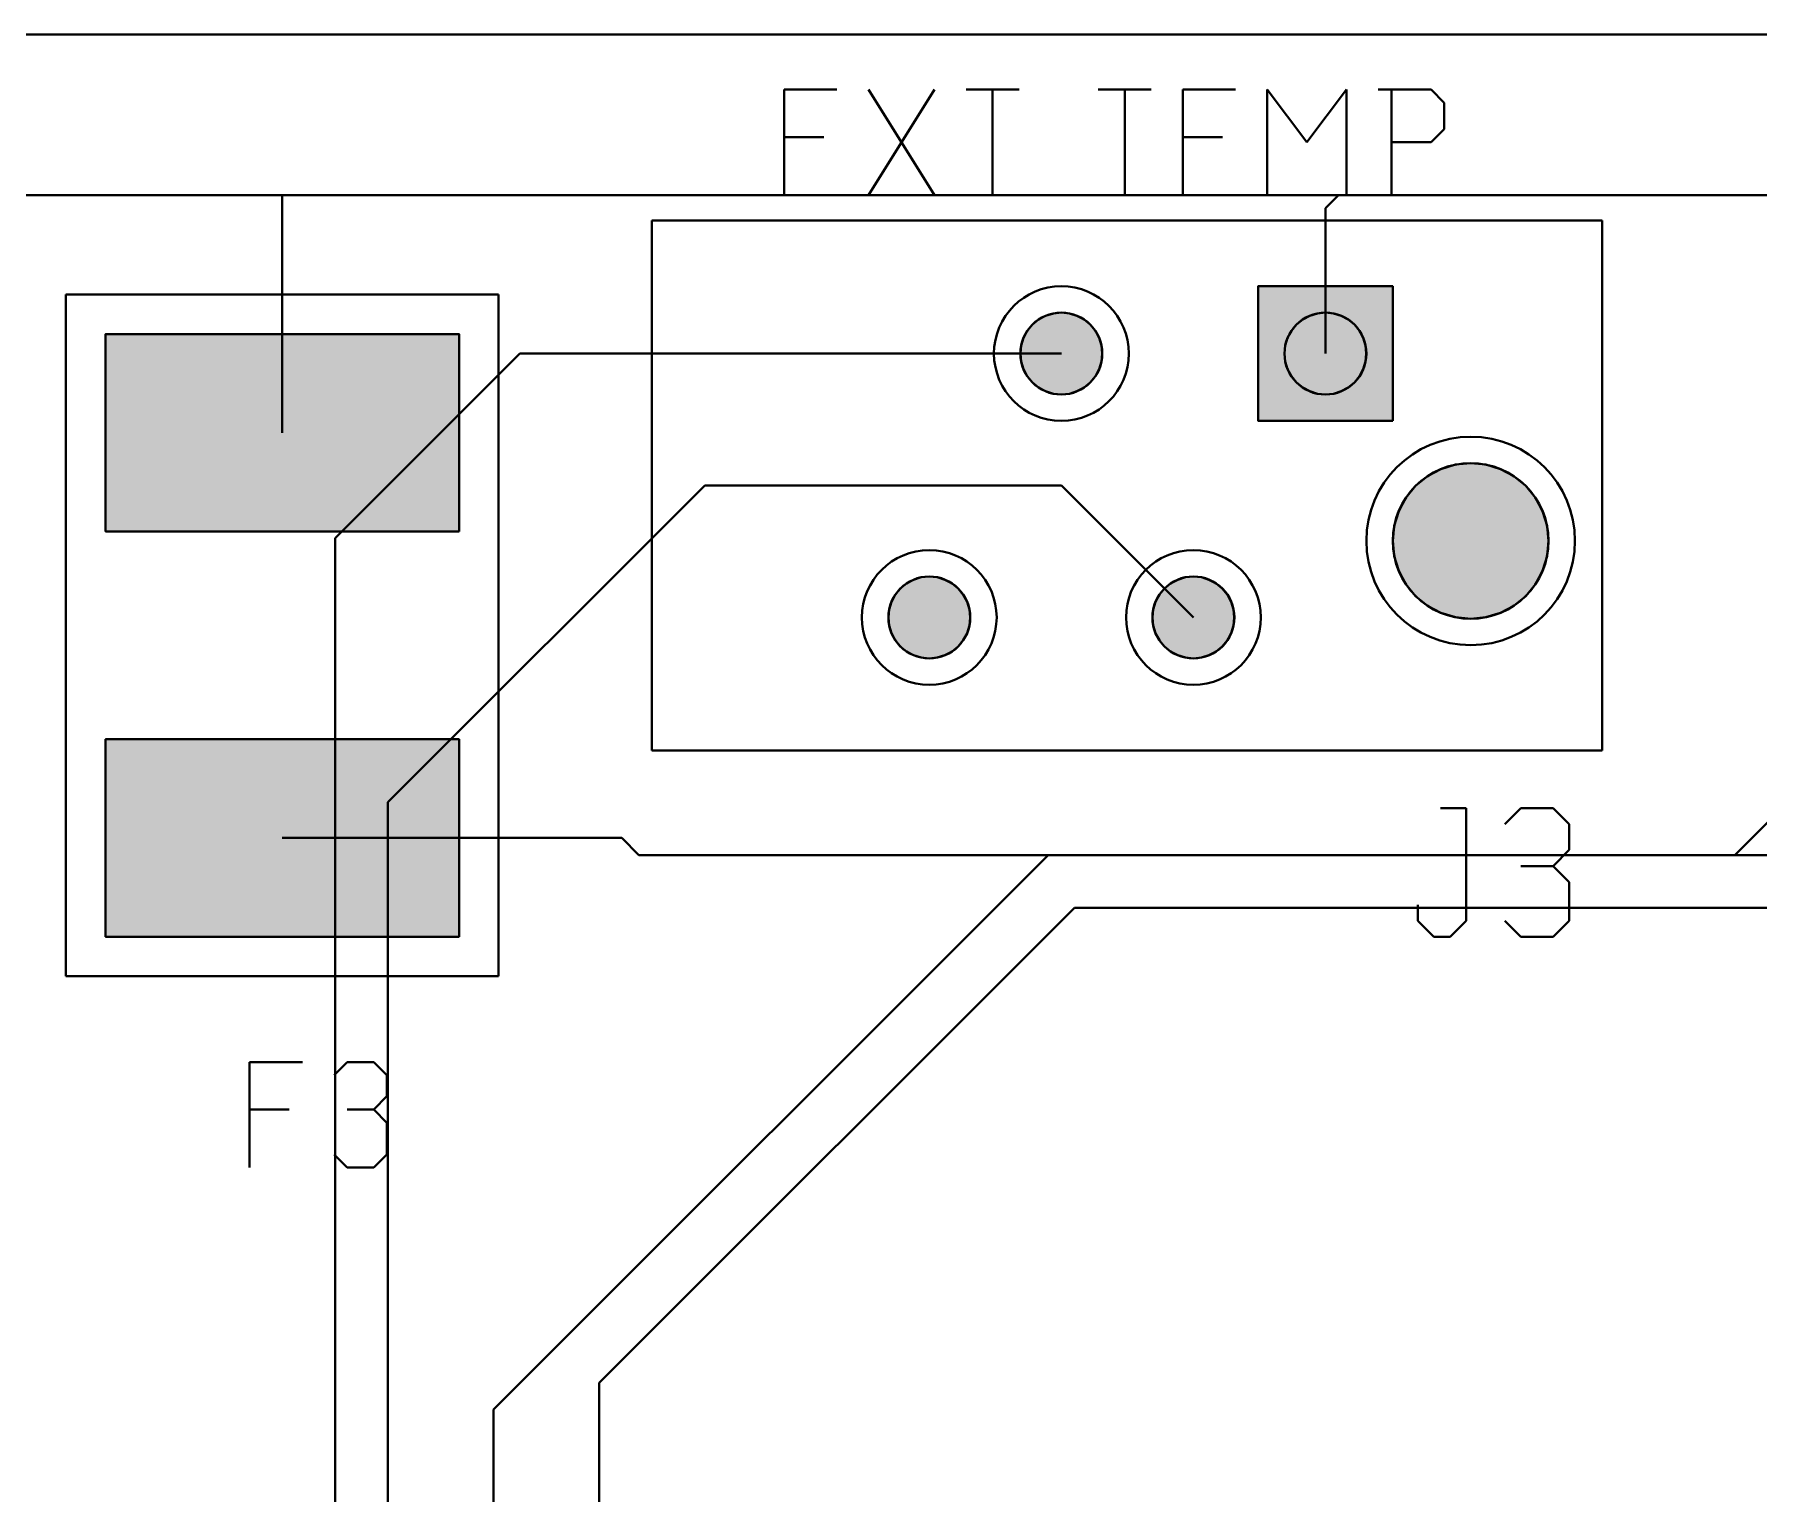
# Model space of a CAD drawing. Header units: millimetres. Extents: x 2 to 157, y 2 to 78.
# Drawn here: x 95.2 to 111.79, y 64.07 to 78.11 of the extents above; entities that cross this region are included whole.
import ezdxf

# ---------------------------------------------------------------- set-up
doc = ezdxf.new("R2010")
doc.units = ezdxf.units.MM
for name, color, linetype in [('bottom_copper', 7, 'Continuous'), ('bottom_silk', 7, 'Continuous'), ('drill_plated', 7, 'Continuous'), ('outline', 7, 'Continuous'), ('top_copper', 7, 'Continuous'), ('top_silk', 7, 'Continuous')]:
    doc.layers.add(name, color=color, linetype=linetype)

msp = doc.modelspace()

# ---------------------------------------------------------------- hatches: boundary and pattern name
at = {"layer": 'bottom_copper', "lineweight": 40}
for points in [[(108.267, 74.396), (106.972, 74.396), (106.972, 75.691), (108.267, 75.691), (108.267, 74.396)], [(105.466, 74.967), (105.444, 74.893), (105.407, 74.825), (105.358, 74.765), (105.299, 74.716), (105.23, 74.68), (105.157, 74.657), (105.08, 74.65), (105.003, 74.657), (104.929, 74.68), (104.861, 74.716), (104.801, 74.765), (104.752, 74.825), (104.716, 74.893), (104.694, 74.967), (104.686, 75.043), (104.694, 75.12), (104.716, 75.194), (104.752, 75.262), (104.801, 75.322), (104.861, 75.371), (104.929, 75.407), (105.003, 75.43), (105.08, 75.437), (105.157, 75.43), (105.23, 75.407), (105.299, 75.371), (105.358, 75.322), (105.407, 75.262), (105.444, 75.194), (105.466, 75.12), (105.474, 75.043), (105.466, 74.967)], [(108.006, 74.967), (107.984, 74.893), (107.947, 74.825), (107.898, 74.765), (107.839, 74.716), (107.77, 74.68), (107.697, 74.657), (107.62, 74.65), (107.543, 74.657), (107.469, 74.68), (107.401, 74.716), (107.341, 74.765), (107.292, 74.825), (107.256, 74.893), (107.234, 74.967), (107.226, 75.043), (107.234, 75.12), (107.256, 75.194), (107.292, 75.262), (107.341, 75.322), (107.401, 75.371), (107.469, 75.407), (107.543, 75.43), (107.62, 75.437), (107.697, 75.43), (107.77, 75.407), (107.839, 75.371), (107.898, 75.322), (107.947, 75.262), (107.984, 75.194), (108.006, 75.12), (108.013, 75.043), (108.006, 74.967)], [(109.752, 73.094), (109.709, 72.953), (109.64, 72.824), (109.547, 72.71), (109.433, 72.617), (109.304, 72.548), (109.163, 72.505), (109.017, 72.491), (108.871, 72.505), (108.73, 72.548), (108.601, 72.617), (108.487, 72.71), (108.394, 72.824), (108.325, 72.953), (108.282, 73.094), (108.267, 73.24), (108.282, 73.386), (108.325, 73.527), (108.394, 73.656), (108.487, 73.77), (108.601, 73.863), (108.73, 73.932), (108.871, 73.975), (109.017, 73.989), (109.163, 73.975), (109.304, 73.932), (109.433, 73.863), (109.547, 73.77), (109.64, 73.656), (109.709, 73.527), (109.752, 73.386), (109.766, 73.24), (109.752, 73.094)], [(104.196, 72.427), (104.174, 72.353), (104.137, 72.285), (104.088, 72.225), (104.029, 72.176), (103.96, 72.14), (103.887, 72.117), (103.81, 72.11), (103.733, 72.117), (103.659, 72.14), (103.591, 72.176), (103.531, 72.225), (103.482, 72.285), (103.446, 72.353), (103.424, 72.427), (103.416, 72.504), (103.424, 72.58), (103.446, 72.654), (103.482, 72.722), (103.531, 72.782), (103.591, 72.831), (103.659, 72.867), (103.733, 72.89), (103.81, 72.897), (103.887, 72.89), (103.96, 72.867), (104.029, 72.831), (104.088, 72.782), (104.137, 72.722), (104.174, 72.654), (104.196, 72.58), (104.204, 72.504), (104.196, 72.427)], [(106.736, 72.427), (106.714, 72.353), (106.677, 72.285), (106.628, 72.225), (106.569, 72.176), (106.5, 72.14), (106.427, 72.117), (106.35, 72.11), (106.273, 72.117), (106.199, 72.14), (106.131, 72.176), (106.071, 72.225), (106.022, 72.285), (105.986, 72.353), (105.964, 72.427), (105.956, 72.504), (105.964, 72.58), (105.986, 72.654), (106.022, 72.722), (106.071, 72.782), (106.131, 72.831), (106.199, 72.867), (106.273, 72.89), (106.35, 72.897), (106.427, 72.89), (106.5, 72.867), (106.569, 72.831), (106.628, 72.782), (106.677, 72.722), (106.714, 72.654), (106.736, 72.58), (106.743, 72.504), (106.736, 72.427)]]:
    msp.add_hatch(color=7, dxfattribs=at).paths.add_polyline_path(points, flags=0)
at = {"layer": 'drill_plated', "lineweight": 40}
for points in [[(105.466, 74.967), (105.444, 74.893), (105.407, 74.825), (105.358, 74.765), (105.299, 74.716), (105.23, 74.68), (105.157, 74.657), (105.08, 74.65), (105.003, 74.657), (104.929, 74.68), (104.861, 74.716), (104.801, 74.765), (104.752, 74.825), (104.716, 74.893), (104.694, 74.967), (104.686, 75.043), (104.694, 75.12), (104.716, 75.194), (104.752, 75.262), (104.801, 75.322), (104.861, 75.371), (104.929, 75.407), (105.003, 75.43), (105.08, 75.437), (105.157, 75.43), (105.23, 75.407), (105.299, 75.371), (105.358, 75.322), (105.407, 75.262), (105.444, 75.194), (105.466, 75.12), (105.474, 75.043), (105.466, 74.967)], [(108.006, 74.967), (107.984, 74.893), (107.947, 74.825), (107.898, 74.765), (107.839, 74.716), (107.77, 74.68), (107.697, 74.657), (107.62, 74.65), (107.543, 74.657), (107.469, 74.68), (107.401, 74.716), (107.341, 74.765), (107.292, 74.825), (107.256, 74.893), (107.234, 74.967), (107.226, 75.043), (107.234, 75.12), (107.256, 75.194), (107.292, 75.262), (107.341, 75.322), (107.401, 75.371), (107.469, 75.407), (107.543, 75.43), (107.62, 75.437), (107.697, 75.43), (107.77, 75.407), (107.839, 75.371), (107.898, 75.322), (107.947, 75.262), (107.984, 75.194), (108.006, 75.12), (108.013, 75.043), (108.006, 74.967)], [(109.752, 73.094), (109.709, 72.953), (109.64, 72.824), (109.547, 72.71), (109.433, 72.617), (109.304, 72.548), (109.163, 72.505), (109.017, 72.491), (108.871, 72.505), (108.73, 72.548), (108.601, 72.617), (108.487, 72.71), (108.394, 72.824), (108.325, 72.953), (108.282, 73.094), (108.267, 73.24), (108.282, 73.386), (108.325, 73.527), (108.394, 73.656), (108.487, 73.77), (108.601, 73.863), (108.73, 73.932), (108.871, 73.975), (109.017, 73.989), (109.163, 73.975), (109.304, 73.932), (109.433, 73.863), (109.547, 73.77), (109.64, 73.656), (109.709, 73.527), (109.752, 73.386), (109.766, 73.24), (109.752, 73.094)], [(104.196, 72.427), (104.174, 72.353), (104.137, 72.285), (104.088, 72.225), (104.029, 72.176), (103.96, 72.14), (103.887, 72.117), (103.81, 72.11), (103.733, 72.117), (103.659, 72.14), (103.591, 72.176), (103.531, 72.225), (103.482, 72.285), (103.446, 72.353), (103.424, 72.427), (103.416, 72.504), (103.424, 72.58), (103.446, 72.654), (103.482, 72.722), (103.531, 72.782), (103.591, 72.831), (103.659, 72.867), (103.733, 72.89), (103.81, 72.897), (103.887, 72.89), (103.96, 72.867), (104.029, 72.831), (104.088, 72.782), (104.137, 72.722), (104.174, 72.654), (104.196, 72.58), (104.204, 72.504), (104.196, 72.427)], [(106.736, 72.427), (106.714, 72.353), (106.677, 72.285), (106.628, 72.225), (106.569, 72.176), (106.5, 72.14), (106.427, 72.117), (106.35, 72.11), (106.273, 72.117), (106.199, 72.14), (106.131, 72.176), (106.071, 72.225), (106.022, 72.285), (105.986, 72.353), (105.964, 72.427), (105.956, 72.504), (105.964, 72.58), (105.986, 72.654), (106.022, 72.722), (106.071, 72.782), (106.131, 72.831), (106.199, 72.867), (106.273, 72.89), (106.35, 72.897), (106.427, 72.89), (106.5, 72.867), (106.569, 72.831), (106.628, 72.782), (106.677, 72.722), (106.714, 72.654), (106.736, 72.58), (106.743, 72.504), (106.736, 72.427)]]:
    msp.add_hatch(color=7, dxfattribs=at).paths.add_polyline_path(points, flags=0)
at = {"layer": 'top_copper', "lineweight": 40}
for points in [[(108.267, 74.396), (106.972, 74.396), (106.972, 75.691), (108.267, 75.691), (108.267, 74.396)], [(105.466, 74.967), (105.444, 74.893), (105.407, 74.825), (105.358, 74.765), (105.299, 74.716), (105.23, 74.68), (105.157, 74.657), (105.08, 74.65), (105.003, 74.657), (104.929, 74.68), (104.861, 74.716), (104.801, 74.765), (104.752, 74.825), (104.716, 74.893), (104.694, 74.967), (104.686, 75.043), (104.694, 75.12), (104.716, 75.194), (104.752, 75.262), (104.801, 75.322), (104.861, 75.371), (104.929, 75.407), (105.003, 75.43), (105.08, 75.437), (105.157, 75.43), (105.23, 75.407), (105.299, 75.371), (105.358, 75.322), (105.407, 75.262), (105.444, 75.194), (105.466, 75.12), (105.474, 75.043), (105.466, 74.967)], [(108.006, 74.967), (107.984, 74.893), (107.947, 74.825), (107.898, 74.765), (107.839, 74.716), (107.77, 74.68), (107.697, 74.657), (107.62, 74.65), (107.543, 74.657), (107.469, 74.68), (107.401, 74.716), (107.341, 74.765), (107.292, 74.825), (107.256, 74.893), (107.234, 74.967), (107.226, 75.043), (107.234, 75.12), (107.256, 75.194), (107.292, 75.262), (107.341, 75.322), (107.401, 75.371), (107.469, 75.407), (107.543, 75.43), (107.62, 75.437), (107.697, 75.43), (107.77, 75.407), (107.839, 75.371), (107.898, 75.322), (107.947, 75.262), (107.984, 75.194), (108.006, 75.12), (108.013, 75.043), (108.006, 74.967)], [(99.287, 73.332), (95.887, 73.332), (95.887, 75.231), (99.287, 75.231), (99.287, 73.332)], [(109.752, 73.094), (109.709, 72.953), (109.64, 72.824), (109.547, 72.71), (109.433, 72.617), (109.304, 72.548), (109.163, 72.505), (109.017, 72.491), (108.871, 72.505), (108.73, 72.548), (108.601, 72.617), (108.487, 72.71), (108.394, 72.824), (108.325, 72.953), (108.282, 73.094), (108.267, 73.24), (108.282, 73.386), (108.325, 73.527), (108.394, 73.656), (108.487, 73.77), (108.601, 73.863), (108.73, 73.932), (108.871, 73.975), (109.017, 73.989), (109.163, 73.975), (109.304, 73.932), (109.433, 73.863), (109.547, 73.77), (109.64, 73.656), (109.709, 73.527), (109.752, 73.386), (109.766, 73.24), (109.752, 73.094)], [(104.196, 72.427), (104.174, 72.353), (104.137, 72.285), (104.088, 72.225), (104.029, 72.176), (103.96, 72.14), (103.887, 72.117), (103.81, 72.11), (103.733, 72.117), (103.659, 72.14), (103.591, 72.176), (103.531, 72.225), (103.482, 72.285), (103.446, 72.353), (103.424, 72.427), (103.416, 72.504), (103.424, 72.58), (103.446, 72.654), (103.482, 72.722), (103.531, 72.782), (103.591, 72.831), (103.659, 72.867), (103.733, 72.89), (103.81, 72.897), (103.887, 72.89), (103.96, 72.867), (104.029, 72.831), (104.088, 72.782), (104.137, 72.722), (104.174, 72.654), (104.196, 72.58), (104.204, 72.504), (104.196, 72.427)], [(106.736, 72.427), (106.714, 72.353), (106.677, 72.285), (106.628, 72.225), (106.569, 72.176), (106.5, 72.14), (106.427, 72.117), (106.35, 72.11), (106.273, 72.117), (106.199, 72.14), (106.131, 72.176), (106.071, 72.225), (106.022, 72.285), (105.986, 72.353), (105.964, 72.427), (105.956, 72.504), (105.964, 72.58), (105.986, 72.654), (106.022, 72.722), (106.071, 72.782), (106.131, 72.831), (106.199, 72.867), (106.273, 72.89), (106.35, 72.897), (106.427, 72.89), (106.5, 72.867), (106.569, 72.831), (106.628, 72.782), (106.677, 72.722), (106.714, 72.654), (106.736, 72.58), (106.743, 72.504), (106.736, 72.427)], [(99.287, 69.432), (95.887, 69.432), (95.887, 71.332), (99.287, 71.332), (99.287, 69.432)]]:
    msp.add_hatch(color=7, dxfattribs=at).paths.add_polyline_path(points, flags=0)

# ---------------------------------------------------------------- linework, layer by layer
at = {"layer": 'bottom_copper', "color": 7, "lineweight": 40}
for p, q in [((106.972, 75.691), (108.267, 75.691)), ((106.972, 74.396), (106.972, 75.691)), ((108.267, 75.691), (108.267, 74.396)), ((111.557, 70.218), (116.637, 75.297)), ((98.095, 73.266), (99.873, 75.043)), ((99.873, 75.043), (105.08, 75.043)), ((108.267, 74.396), (106.972, 74.396)), ((98.603, 70.725), (101.651, 73.773)), ((101.651, 73.773), (105.08, 73.773)), ((105.08, 73.773), (106.35, 72.504)), ((98.095, 37.959), (98.095, 73.266)), ((98.603, 70.725), (98.603, 39.23)), ((104.953, 70.218), (99.619, 64.883)), ((104.953, 70.218), (111.557, 70.218)), ((105.207, 69.71), (100.635, 65.138)), ((112.065, 69.71), (105.207, 69.71)), ((100.635, 65.138), (100.635, 41.261)), ((99.619, 39.992), (99.619, 64.883))]:
    msp.add_line(p, q, dxfattribs=at)
for points in [[(108.267, 74.396), (106.972, 74.396), (106.972, 75.691), (108.267, 75.691), (108.267, 74.396)], [(105.466, 74.967), (105.444, 74.893), (105.407, 74.825), (105.358, 74.765), (105.299, 74.716), (105.23, 74.68), (105.157, 74.657), (105.08, 74.65), (105.003, 74.657), (104.929, 74.68), (104.861, 74.716), (104.801, 74.765), (104.752, 74.825), (104.716, 74.893), (104.694, 74.967), (104.686, 75.043), (104.694, 75.12), (104.716, 75.194), (104.752, 75.262), (104.801, 75.322), (104.861, 75.371), (104.929, 75.407), (105.003, 75.43), (105.08, 75.437), (105.157, 75.43), (105.23, 75.407), (105.299, 75.371), (105.358, 75.322), (105.407, 75.262), (105.444, 75.194), (105.466, 75.12), (105.474, 75.043), (105.466, 74.967)], [(108.006, 74.967), (107.984, 74.893), (107.947, 74.825), (107.898, 74.765), (107.839, 74.716), (107.77, 74.68), (107.697, 74.657), (107.62, 74.65), (107.543, 74.657), (107.469, 74.68), (107.401, 74.716), (107.341, 74.765), (107.292, 74.825), (107.256, 74.893), (107.234, 74.967), (107.226, 75.043), (107.234, 75.12), (107.256, 75.194), (107.292, 75.262), (107.341, 75.322), (107.401, 75.371), (107.469, 75.407), (107.543, 75.43), (107.62, 75.437), (107.697, 75.43), (107.77, 75.407), (107.839, 75.371), (107.898, 75.322), (107.947, 75.262), (107.984, 75.194), (108.006, 75.12), (108.013, 75.043), (108.006, 74.967)], [(109.752, 73.094), (109.709, 72.953), (109.64, 72.824), (109.547, 72.71), (109.433, 72.617), (109.304, 72.548), (109.163, 72.505), (109.017, 72.491), (108.871, 72.505), (108.73, 72.548), (108.601, 72.617), (108.487, 72.71), (108.394, 72.824), (108.325, 72.953), (108.282, 73.094), (108.267, 73.24), (108.282, 73.386), (108.325, 73.527), (108.394, 73.656), (108.487, 73.77), (108.601, 73.863), (108.73, 73.932), (108.871, 73.975), (109.017, 73.989), (109.163, 73.975), (109.304, 73.932), (109.433, 73.863), (109.547, 73.77), (109.64, 73.656), (109.709, 73.527), (109.752, 73.386), (109.766, 73.24), (109.752, 73.094)], [(104.196, 72.427), (104.174, 72.353), (104.137, 72.285), (104.088, 72.225), (104.029, 72.176), (103.96, 72.14), (103.887, 72.117), (103.81, 72.11), (103.733, 72.117), (103.659, 72.14), (103.591, 72.176), (103.531, 72.225), (103.482, 72.285), (103.446, 72.353), (103.424, 72.427), (103.416, 72.504), (103.424, 72.58), (103.446, 72.654), (103.482, 72.722), (103.531, 72.782), (103.591, 72.831), (103.659, 72.867), (103.733, 72.89), (103.81, 72.897), (103.887, 72.89), (103.96, 72.867), (104.029, 72.831), (104.088, 72.782), (104.137, 72.722), (104.174, 72.654), (104.196, 72.58), (104.204, 72.504), (104.196, 72.427)], [(106.736, 72.427), (106.714, 72.353), (106.677, 72.285), (106.628, 72.225), (106.569, 72.176), (106.5, 72.14), (106.427, 72.117), (106.35, 72.11), (106.273, 72.117), (106.199, 72.14), (106.131, 72.176), (106.071, 72.225), (106.022, 72.285), (105.986, 72.353), (105.964, 72.427), (105.956, 72.504), (105.964, 72.58), (105.986, 72.654), (106.022, 72.722), (106.071, 72.782), (106.131, 72.831), (106.199, 72.867), (106.273, 72.89), (106.35, 72.897), (106.427, 72.89), (106.5, 72.867), (106.569, 72.831), (106.628, 72.782), (106.677, 72.722), (106.714, 72.654), (106.736, 72.58), (106.743, 72.504), (106.736, 72.427)]]:
    msp.add_lwpolyline(points, close=True, dxfattribs=at)
for centre, major_axis in [((105.08, 75.043), (0.648, 0)), ((105.08, 75.043), (0.394, 0)), ((107.62, 75.043), (0.394, 0)), ((109.017, 73.24), (1.003, 0)), ((109.017, 73.24), (0.749, 0)), ((103.81, 72.504), (0.648, 0)), ((106.35, 72.504), (0.648, 0)), ((103.81, 72.504), (0.394, 0)), ((106.35, 72.504), (0.394, 0))]:
    msp.add_ellipse(centre, major_axis=major_axis, ratio=1, dxfattribs=at)
at = {"layer": 'bottom_silk', "color": 7, "lineweight": 40}
msp.add_line((1.635, 78.114), (156.635, 78.114), dxfattribs=at)
at = {"layer": 'drill_plated', "color": 7, "lineweight": 40}
for points in [[(105.466, 74.967), (105.444, 74.893), (105.407, 74.825), (105.358, 74.765), (105.299, 74.716), (105.23, 74.68), (105.157, 74.657), (105.08, 74.65), (105.003, 74.657), (104.929, 74.68), (104.861, 74.716), (104.801, 74.765), (104.752, 74.825), (104.716, 74.893), (104.694, 74.967), (104.686, 75.043), (104.694, 75.12), (104.716, 75.194), (104.752, 75.262), (104.801, 75.322), (104.861, 75.371), (104.929, 75.407), (105.003, 75.43), (105.08, 75.437), (105.157, 75.43), (105.23, 75.407), (105.299, 75.371), (105.358, 75.322), (105.407, 75.262), (105.444, 75.194), (105.466, 75.12), (105.474, 75.043), (105.466, 74.967)], [(108.006, 74.967), (107.984, 74.893), (107.947, 74.825), (107.898, 74.765), (107.839, 74.716), (107.77, 74.68), (107.697, 74.657), (107.62, 74.65), (107.543, 74.657), (107.469, 74.68), (107.401, 74.716), (107.341, 74.765), (107.292, 74.825), (107.256, 74.893), (107.234, 74.967), (107.226, 75.043), (107.234, 75.12), (107.256, 75.194), (107.292, 75.262), (107.341, 75.322), (107.401, 75.371), (107.469, 75.407), (107.543, 75.43), (107.62, 75.437), (107.697, 75.43), (107.77, 75.407), (107.839, 75.371), (107.898, 75.322), (107.947, 75.262), (107.984, 75.194), (108.006, 75.12), (108.013, 75.043), (108.006, 74.967)], [(109.752, 73.094), (109.709, 72.953), (109.64, 72.824), (109.547, 72.71), (109.433, 72.617), (109.304, 72.548), (109.163, 72.505), (109.017, 72.491), (108.871, 72.505), (108.73, 72.548), (108.601, 72.617), (108.487, 72.71), (108.394, 72.824), (108.325, 72.953), (108.282, 73.094), (108.267, 73.24), (108.282, 73.386), (108.325, 73.527), (108.394, 73.656), (108.487, 73.77), (108.601, 73.863), (108.73, 73.932), (108.871, 73.975), (109.017, 73.989), (109.163, 73.975), (109.304, 73.932), (109.433, 73.863), (109.547, 73.77), (109.64, 73.656), (109.709, 73.527), (109.752, 73.386), (109.766, 73.24), (109.752, 73.094)], [(104.196, 72.427), (104.174, 72.353), (104.137, 72.285), (104.088, 72.225), (104.029, 72.176), (103.96, 72.14), (103.887, 72.117), (103.81, 72.11), (103.733, 72.117), (103.659, 72.14), (103.591, 72.176), (103.531, 72.225), (103.482, 72.285), (103.446, 72.353), (103.424, 72.427), (103.416, 72.504), (103.424, 72.58), (103.446, 72.654), (103.482, 72.722), (103.531, 72.782), (103.591, 72.831), (103.659, 72.867), (103.733, 72.89), (103.81, 72.897), (103.887, 72.89), (103.96, 72.867), (104.029, 72.831), (104.088, 72.782), (104.137, 72.722), (104.174, 72.654), (104.196, 72.58), (104.204, 72.504), (104.196, 72.427)], [(106.736, 72.427), (106.714, 72.353), (106.677, 72.285), (106.628, 72.225), (106.569, 72.176), (106.5, 72.14), (106.427, 72.117), (106.35, 72.11), (106.273, 72.117), (106.199, 72.14), (106.131, 72.176), (106.071, 72.225), (106.022, 72.285), (105.986, 72.353), (105.964, 72.427), (105.956, 72.504), (105.964, 72.58), (105.986, 72.654), (106.022, 72.722), (106.071, 72.782), (106.131, 72.831), (106.199, 72.867), (106.273, 72.89), (106.35, 72.897), (106.427, 72.89), (106.5, 72.867), (106.569, 72.831), (106.628, 72.782), (106.677, 72.722), (106.714, 72.654), (106.736, 72.58), (106.743, 72.504), (106.736, 72.427)]]:
    msp.add_lwpolyline(points, close=True, dxfattribs=at)
for centre, major_axis in [((105.08, 75.043), (0.394, 0)), ((107.62, 75.043), (0.394, 0)), ((109.017, 73.24), (0.749, 0)), ((103.81, 72.504), (0.394, 0)), ((106.35, 72.504), (0.394, 0))]:
    msp.add_ellipse(centre, major_axis=major_axis, ratio=1, dxfattribs=at)
at = {"layer": 'outline', "color": 7, "lineweight": 40}
msp.add_line((1.635, 78.114), (156.635, 78.114), dxfattribs=at)
at = {"layer": 'top_copper', "color": 7, "lineweight": 40}
for p, q in [((90.475, 76.567), (121.844, 76.567)), ((97.587, 74.281), (97.587, 76.567)), ((107.62, 76.441), (107.747, 76.567)), ((107.62, 75.043), (107.62, 76.441)), ((106.972, 75.691), (108.267, 75.691)), ((106.972, 74.396), (106.972, 75.691)), ((108.267, 75.691), (108.267, 74.396)), ((95.887, 75.231), (95.887, 73.332)), ((99.287, 75.231), (95.887, 75.231)), ((99.287, 73.332), (99.287, 75.231)), ((108.267, 74.396), (106.972, 74.396)), ((95.887, 73.332), (99.287, 73.332)), ((95.887, 71.332), (95.887, 69.432)), ((99.287, 71.332), (95.887, 71.332)), ((99.287, 69.432), (99.287, 71.332)), ((97.587, 70.382), (100.852, 70.382)), ((100.852, 70.382), (101.016, 70.218)), ((101.016, 70.218), (129.21, 70.218)), ((95.887, 69.432), (99.287, 69.432))]:
    msp.add_line(p, q, dxfattribs=at)
for points in [[(108.267, 74.396), (106.972, 74.396), (106.972, 75.691), (108.267, 75.691), (108.267, 74.396)], [(105.466, 74.967), (105.444, 74.893), (105.407, 74.825), (105.358, 74.765), (105.299, 74.716), (105.23, 74.68), (105.157, 74.657), (105.08, 74.65), (105.003, 74.657), (104.929, 74.68), (104.861, 74.716), (104.801, 74.765), (104.752, 74.825), (104.716, 74.893), (104.694, 74.967), (104.686, 75.043), (104.694, 75.12), (104.716, 75.194), (104.752, 75.262), (104.801, 75.322), (104.861, 75.371), (104.929, 75.407), (105.003, 75.43), (105.08, 75.437), (105.157, 75.43), (105.23, 75.407), (105.299, 75.371), (105.358, 75.322), (105.407, 75.262), (105.444, 75.194), (105.466, 75.12), (105.474, 75.043), (105.466, 74.967)], [(108.006, 74.967), (107.984, 74.893), (107.947, 74.825), (107.898, 74.765), (107.839, 74.716), (107.77, 74.68), (107.697, 74.657), (107.62, 74.65), (107.543, 74.657), (107.469, 74.68), (107.401, 74.716), (107.341, 74.765), (107.292, 74.825), (107.256, 74.893), (107.234, 74.967), (107.226, 75.043), (107.234, 75.12), (107.256, 75.194), (107.292, 75.262), (107.341, 75.322), (107.401, 75.371), (107.469, 75.407), (107.543, 75.43), (107.62, 75.437), (107.697, 75.43), (107.77, 75.407), (107.839, 75.371), (107.898, 75.322), (107.947, 75.262), (107.984, 75.194), (108.006, 75.12), (108.013, 75.043), (108.006, 74.967)], [(99.287, 73.332), (95.887, 73.332), (95.887, 75.231), (99.287, 75.231), (99.287, 73.332)], [(109.752, 73.094), (109.709, 72.953), (109.64, 72.824), (109.547, 72.71), (109.433, 72.617), (109.304, 72.548), (109.163, 72.505), (109.017, 72.491), (108.871, 72.505), (108.73, 72.548), (108.601, 72.617), (108.487, 72.71), (108.394, 72.824), (108.325, 72.953), (108.282, 73.094), (108.267, 73.24), (108.282, 73.386), (108.325, 73.527), (108.394, 73.656), (108.487, 73.77), (108.601, 73.863), (108.73, 73.932), (108.871, 73.975), (109.017, 73.989), (109.163, 73.975), (109.304, 73.932), (109.433, 73.863), (109.547, 73.77), (109.64, 73.656), (109.709, 73.527), (109.752, 73.386), (109.766, 73.24), (109.752, 73.094)], [(104.196, 72.427), (104.174, 72.353), (104.137, 72.285), (104.088, 72.225), (104.029, 72.176), (103.96, 72.14), (103.887, 72.117), (103.81, 72.11), (103.733, 72.117), (103.659, 72.14), (103.591, 72.176), (103.531, 72.225), (103.482, 72.285), (103.446, 72.353), (103.424, 72.427), (103.416, 72.504), (103.424, 72.58), (103.446, 72.654), (103.482, 72.722), (103.531, 72.782), (103.591, 72.831), (103.659, 72.867), (103.733, 72.89), (103.81, 72.897), (103.887, 72.89), (103.96, 72.867), (104.029, 72.831), (104.088, 72.782), (104.137, 72.722), (104.174, 72.654), (104.196, 72.58), (104.204, 72.504), (104.196, 72.427)], [(106.736, 72.427), (106.714, 72.353), (106.677, 72.285), (106.628, 72.225), (106.569, 72.176), (106.5, 72.14), (106.427, 72.117), (106.35, 72.11), (106.273, 72.117), (106.199, 72.14), (106.131, 72.176), (106.071, 72.225), (106.022, 72.285), (105.986, 72.353), (105.964, 72.427), (105.956, 72.504), (105.964, 72.58), (105.986, 72.654), (106.022, 72.722), (106.071, 72.782), (106.131, 72.831), (106.199, 72.867), (106.273, 72.89), (106.35, 72.897), (106.427, 72.89), (106.5, 72.867), (106.569, 72.831), (106.628, 72.782), (106.677, 72.722), (106.714, 72.654), (106.736, 72.58), (106.743, 72.504), (106.736, 72.427)], [(99.287, 69.432), (95.887, 69.432), (95.887, 71.332), (99.287, 71.332), (99.287, 69.432)]]:
    msp.add_lwpolyline(points, close=True, dxfattribs=at)
for centre, major_axis in [((105.08, 75.043), (0.648, 0)), ((105.08, 75.043), (0.394, 0)), ((107.62, 75.043), (0.394, 0)), ((109.017, 73.24), (1.003, 0)), ((109.017, 73.24), (0.749, 0)), ((103.81, 72.504), (0.648, 0)), ((106.35, 72.504), (0.648, 0)), ((103.81, 72.504), (0.394, 0)), ((106.35, 72.504), (0.394, 0))]:
    msp.add_ellipse(centre, major_axis=major_axis, ratio=1, dxfattribs=at)
at = {"layer": 'top_silk', "color": 7, "lineweight": 40}
for p, q in [((1.635, 78.114), (156.635, 78.114)), ((102.413, 77.584), (102.413, 76.567)), ((102.413, 77.584), (102.921, 77.584)), ((103.226, 76.567), (103.861, 77.584)), ((103.226, 77.584), (103.861, 76.567)), ((104.165, 77.584), (104.673, 77.584)), ((104.419, 77.584), (104.419, 76.567)), ((105.435, 77.584), (105.943, 77.584)), ((105.689, 77.584), (105.689, 76.567)), ((106.248, 77.584), (106.248, 76.567)), ((106.248, 77.584), (106.756, 77.584)), ((107.061, 77.584), (107.061, 76.567)), ((107.061, 77.584), (107.442, 77.076)), ((107.442, 77.076), (107.823, 77.584)), ((107.823, 77.584), (107.823, 76.567)), ((108.128, 77.584), (108.636, 77.584)), ((108.255, 77.584), (108.255, 76.567)), ((108.636, 77.584), (108.763, 77.457)), ((108.763, 77.457), (108.763, 77.203)), ((102.413, 77.126), (102.794, 77.126)), ((106.248, 77.126), (106.629, 77.126)), ((108.636, 77.076), (108.763, 77.203)), ((108.255, 77.076), (108.636, 77.076)), ((102.413, 76.567), (102.921, 76.567)), ((106.248, 76.567), (106.756, 76.567)), ((101.14, 71.224), (101.14, 76.323)), ((101.14, 76.323), (110.28, 76.323)), ((110.28, 76.323), (110.28, 71.224)), ((95.506, 75.612), (99.668, 75.612)), ((95.506, 75.612), (95.506, 69.051)), ((99.668, 75.612), (99.668, 69.051)), ((110.28, 71.224), (101.14, 71.224)), ((108.726, 70.67), (108.974, 70.67)), ((108.974, 70.67), (108.974, 69.585)), ((109.346, 70.515), (109.5, 70.67)), ((109.5, 70.67), (109.81, 70.67)), ((109.81, 70.67), (109.965, 70.515)), ((109.965, 70.515), (109.965, 70.267)), ((109.965, 70.267), (109.81, 70.112)), ((109.5, 70.112), (109.81, 70.112)), ((109.965, 69.957), (109.81, 70.112)), ((109.965, 69.957), (109.965, 69.585)), ((108.509, 69.585), (108.509, 69.74)), ((108.509, 69.585), (108.664, 69.43)), ((108.819, 69.43), (108.974, 69.585)), ((109.346, 69.585), (109.5, 69.43)), ((109.81, 69.43), (109.965, 69.585)), ((108.664, 69.43), (108.819, 69.43)), ((109.5, 69.43), (109.81, 69.43)), ((95.506, 69.051), (99.668, 69.051)), ((97.272, 68.226), (97.272, 67.21)), ((97.272, 68.226), (97.78, 68.226)), ((98.085, 68.099), (98.212, 68.226)), ((98.212, 68.226), (98.466, 68.226)), ((98.466, 68.226), (98.593, 68.099)), ((98.593, 68.099), (98.593, 67.896)), ((98.593, 67.896), (98.466, 67.769)), ((97.272, 67.769), (97.653, 67.769)), ((98.212, 67.769), (98.466, 67.769)), ((98.593, 67.642), (98.466, 67.769)), ((98.593, 67.642), (98.593, 67.337)), ((98.085, 67.337), (98.212, 67.21)), ((98.466, 67.21), (98.593, 67.337)), ((98.212, 67.21), (98.466, 67.21))]:
    msp.add_line(p, q, dxfattribs=at)

doc.saveas('drawing.dxf')
